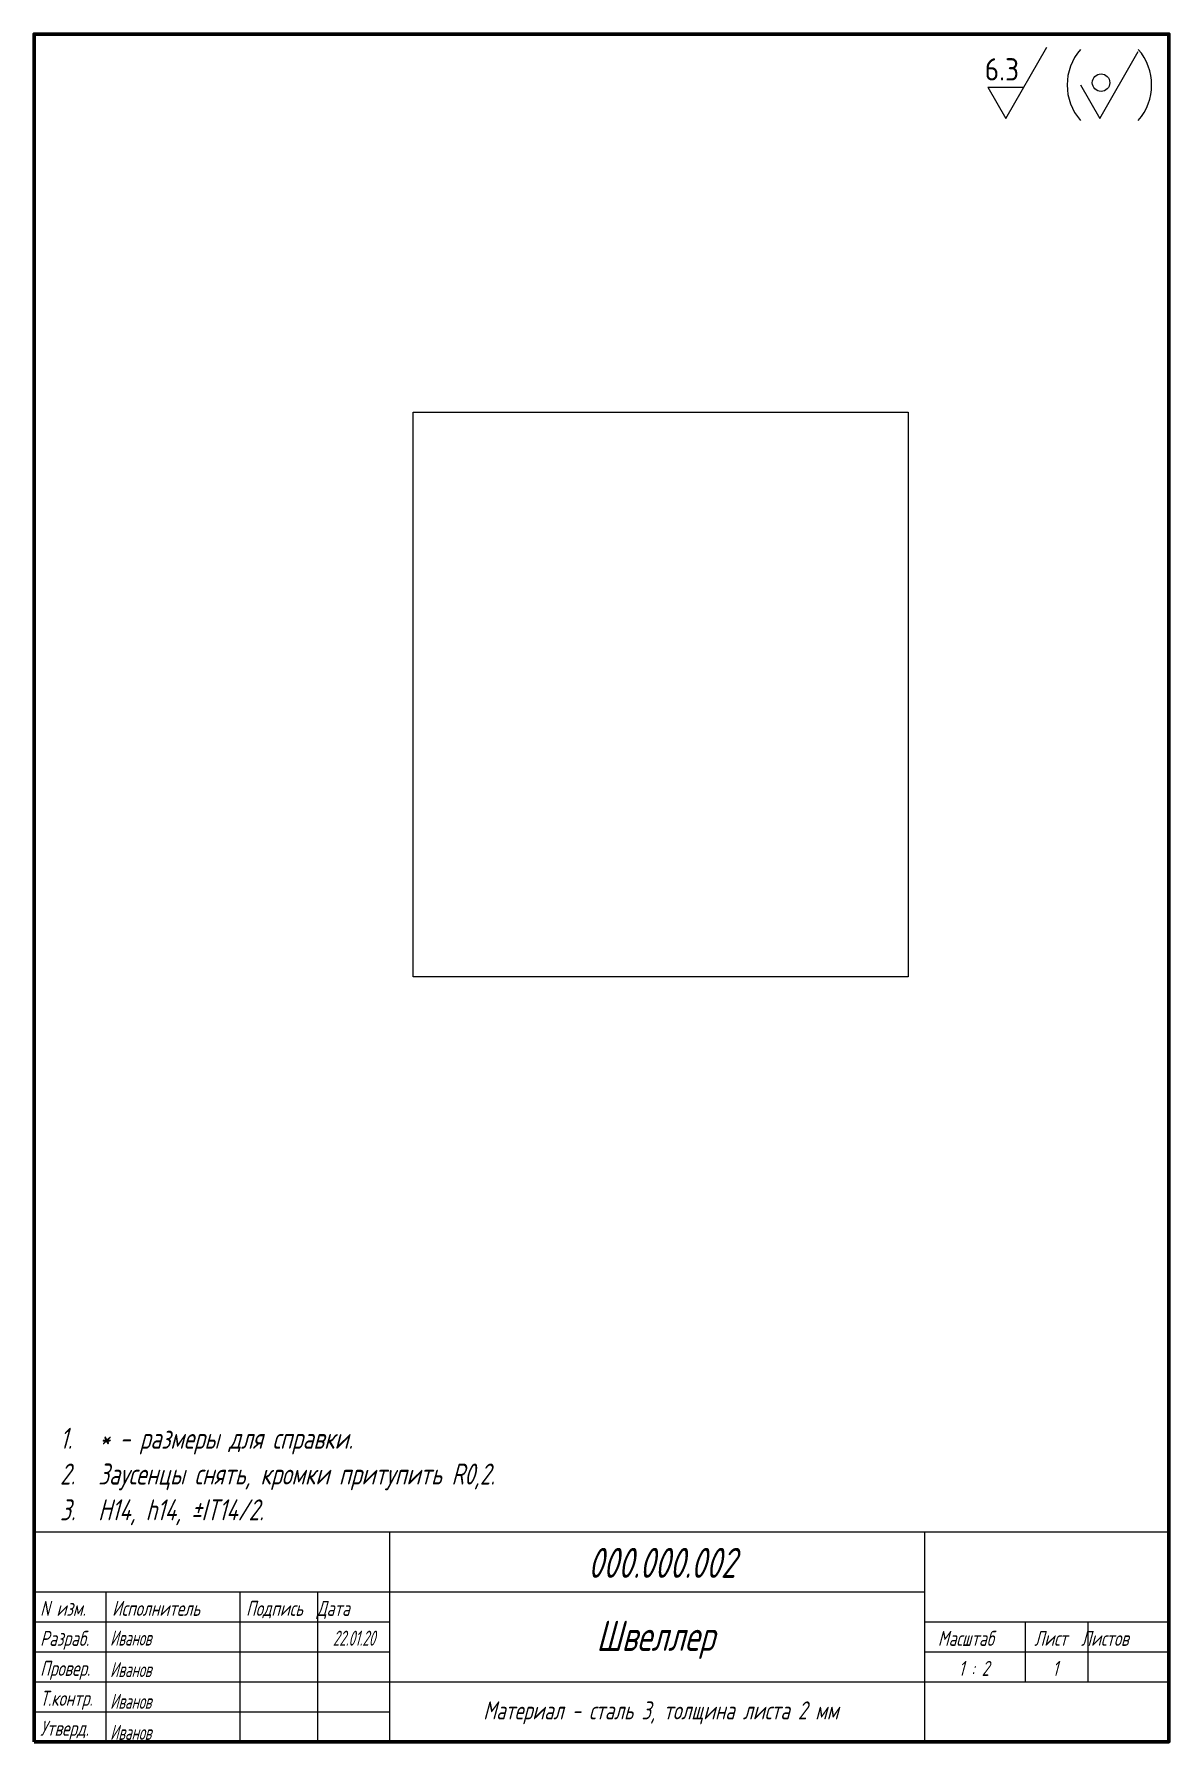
# Model space of a CAD drawing. Extents: x 126 to 315, y -4758 to -4473.
import ezdxf
from ezdxf.enums import TextEntityAlignment as Align

# ---------------------------------------------------------------- set-up
doc = ezdxf.new("R2010")
doc.units = 0
doc.layers.add('AM_5', color=92, linetype='Continuous', lineweight=25)
doc.layers.add('Print', color=5, linetype='Continuous', lineweight=60)
doc.layers.add('Text', color=7, linetype='Continuous')
doc.styles.add('ACISOTS', font='isocp.shx', dxfattribs={"height": 1})
doc.styles.add('STYLE25', font='simplex.shx', dxfattribs={"width": 0.7, "oblique": 15, "height": 2.5})
doc.styles.add('STYLE35', font='simplex.shx', dxfattribs={"width": 0.7, "oblique": 15, "height": 3.5})
doc.styles.add('STYLE50', font='simplex.shx', dxfattribs={"width": 0.7, "oblique": 15, "height": 5})

# ---------------------------------------------------------------- blocks, each defined once
blk = doc.blocks.new('*S1')
at = {"layer": 'AM_5', "color": 2, "ltscale": 0.5}
for p, q in [((748.59, 2132.24), (754.83, 2143.04)), ((762.84, 2132.24), (768.69, 2142.37)), ((745.87, 2136.97), (748.59, 2132.24)), ((745.87, 2136.97), (751.32, 2136.97)), ((759.92, 2137.3), (762.84, 2132.24))]:
    blk.add_line(p, q, dxfattribs=at)
for centre, start, end in [((766.11, 2137.3), 138.8879, 221.1121), ((762.5, 2137.3), 318.8879, 41.1121)]:
    blk.add_arc(centre, 8.21, start, end, dxfattribs=at)
at = {"layer": 'AM_5', "color": 2, "ltscale": 0.5, "insert": (750.62, 2137.98), "char_height": 3.375, "attachment_point": 9, "style": 'ACISOTS'}
blk.add_mtext('6.3', dxfattribs=at)

msp = doc.modelspace()

# ---------------------------------------------------------------- linework, layer by layer
at = {"color": 250}
for p, q in [((125.91, -4723.04), (315.11, -4723.04)), ((185.24, -4758.04), (185.24, -4723.04)), ((274.43, -4758.04), (274.43, -4723.04)), ((125.91, -4733.04), (274.43, -4733.04)), ((137.91, -4758.04), (137.91, -4733.04)), ((160.24, -4758.04), (160.24, -4733.04)), ((173.24, -4758.04), (173.24, -4733.04)), ((125.91, -4738.04), (185.24, -4738.04)), ((274.43, -4738.04), (315.11, -4738.04)), ((291.22, -4748.04), (291.22, -4738.04)), ((301.63, -4748.04), (301.63, -4738.04)), ((125.91, -4743.04), (185.24, -4743.04)), ((274.43, -4743.04), (315.11, -4743.04)), ((125.91, -4748.04), (315.11, -4748.04)), ((125.91, -4753.04), (185.24, -4753.04))]:
    msp.add_line(p, q, dxfattribs=at)
msp.add_lwpolyline([(189.1, -4536.33), (271.67, -4536.33), (271.67, -4630.5), (189.1, -4630.5)], close=True)
at = {"color": 2}
msp.add_circle((303.81, -4481.4), 1.46, dxfattribs=at)
at = {"layer": 'Print'}
msp.add_lwpolyline([(125.91, -4758.04), (125.91, -4473.3), (315.11, -4473.3), (315.11, -4758.04)], close=True, dxfattribs=at)

# ---------------------------------------------------------------- block references
at = {"layer": 'AM_5', "ltscale": 0.5, "xscale": 1.099999999999909, "yscale": 1.099999999999909, "zscale": 1.099999999999909}
msp.add_blockref('*S1', (-535.54, -6832.81), dxfattribs=at)

# ---------------------------------------------------------------- texts
at = {"color": 2, "style": 'STYLE35', "oblique": 15, "width": 0.7}
for s, p in [('1.', (130.22, -4709.18)), ('* - размеры для справки.', (136.78, -4709.18)), ('2.', (130.22, -4715.14)), ('Заусенцы снять, кромки притупить R0,2.', (136.59, -4715.14)), ('3.', (130.22, -4721.11)), ('H14, h14, %%PIT14/2.', (136.59, -4721.11))]:
    msp.add_text(s, height=3.5, dxfattribs=at).set_placement(p)
at = {"color": 4, "style": 'STYLE25', "oblique": 15, "width": 0.7}
for s, p in [('N изм.', (126.91, -4737.04)), ('Исполнитель', (138.91, -4737.04)), ('Подпись  Дата', (161.24, -4737.04)), ('Разраб.', (126.91, -4742.04)), ('Масштаб', (276.6, -4742.04)), (' Лист  Листов', (291.51, -4742.04)), ('Провер.', (126.91, -4747.04)), ('Т.контр.', (126.91, -4752.04)), ('Утверд.', (126.91, -4757.04))]:
    msp.add_text(s, height=2.5, rotation=360, dxfattribs=at).set_placement(p)
at = {"style": 'STYLE50', "oblique": 15, "width": 0.7}
msp.add_text('Швеллер', height=5, rotation=360, dxfattribs=at).set_placement((229.48, -4742.88), align=Align.CENTER)
at = {"color": 5, "style": 'STYLE25', "oblique": 15, "width": 0.6}
for p in [(138.58, -4741.99), (138.58, -4747.24), (138.58, -4752.54), (138.58, -4757.71)]:
    msp.add_text('Иванов', height=2.5, rotation=360, dxfattribs=at).set_placement(p)
at = {"color": 5, "oblique": 15}
for s, height, style, width, p in [('22.01.20', 2.5, 'STYLE25', 0.6, (179.24, -4742.01)), ('1 : 2', 2.5, 'STYLE25', 0.7, (282.6, -4747.04)), ('1', 2.5, 'STYLE25', 0.7, (296.16, -4747.04)), ('Материал - сталь 3, толщина листа 2 мм', 3, 'STYLE35', 0.7, (230.4, -4754.3))]:
    msp.add_text(s, height=height, rotation=360, dxfattribs=dict(at, style=style, width=width)).set_placement(p, align=Align.CENTER)
at = {"layer": 'Text', "style": 'STYLE50', "oblique": 15, "width": 0.7}
msp.add_text('000.000.002', height=5, rotation=360, dxfattribs=at).set_placement((230.57, -4730.7), align=Align.CENTER)

doc.saveas('drawing.dxf')
